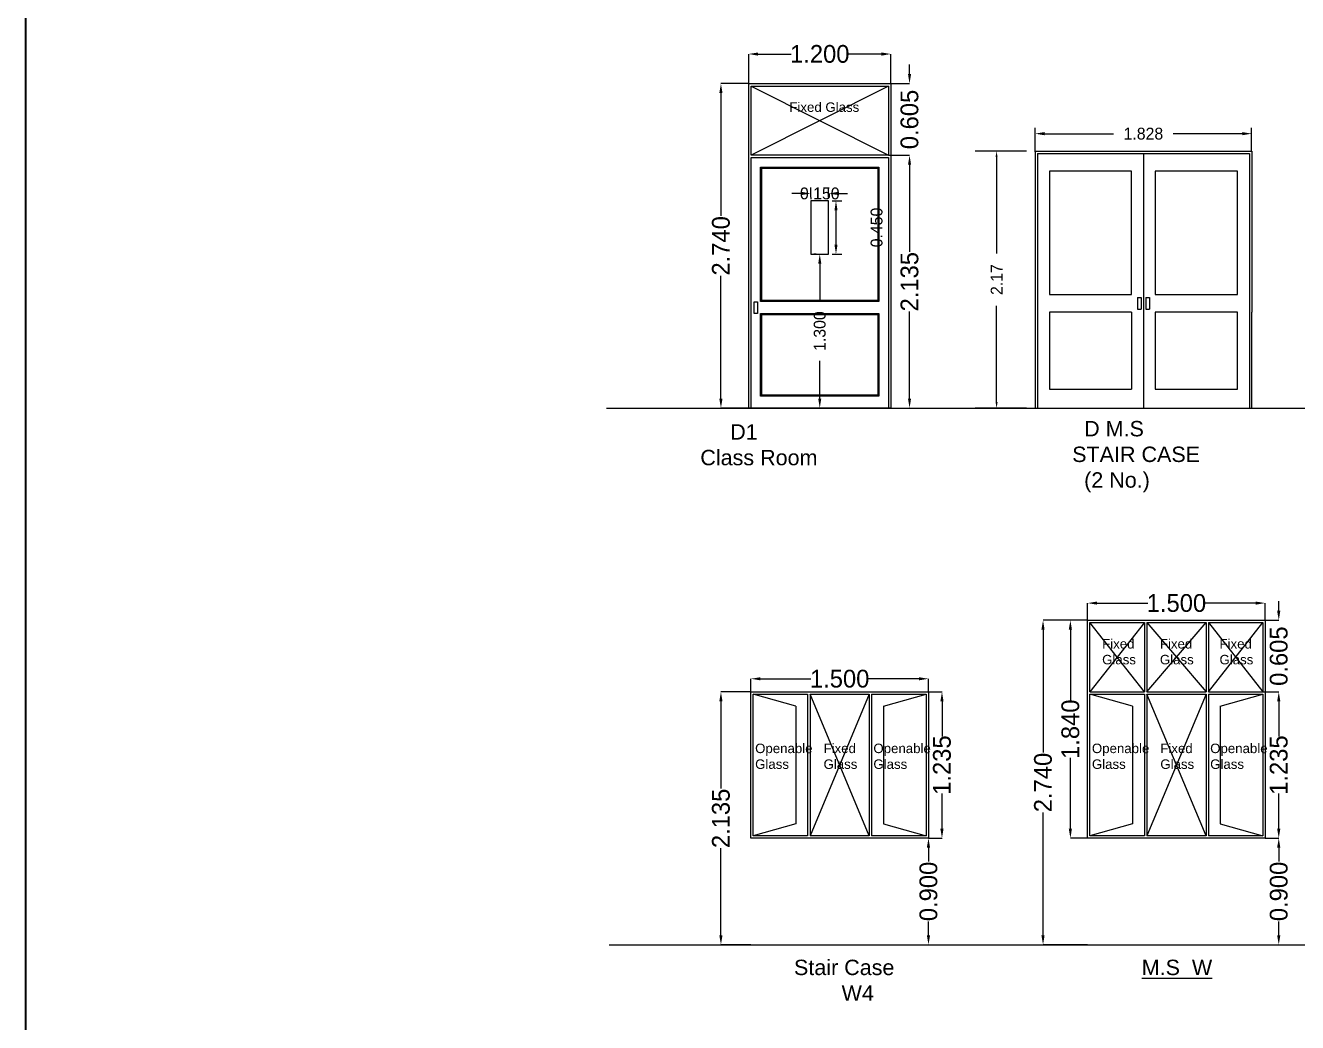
# Model space of a CAD drawing. Header units: millimetres. Extents: x 3614 to 12428, y -844 to 6844.
# Drawn here: x 5634.69 to 5645.43, y -787.68 to -779.26 of the extents above; entities that cross this region are included whole.
import ezdxf

# ---------------------------------------------------------------- set-up
doc = ezdxf.new("R2010")
doc.units = ezdxf.units.MM
doc.header["$LTSCALE"] = 40
doc.header["$MEASUREMENT"] = 0
doc.header["$PDMODE"] = 32
doc.header["$PDSIZE"] = 0.02
doc.linetypes.add('DASHED', pattern=[0.75, 0.5, -0.25])
doc.layers.get('Defpoints').update_dxf_attribs({"linetype": 'CONTINUOUS', "lineweight": 20})
for name, color, linetype, lineweight in [('Dim', 220, 'CONTINUOUS', 15), ('Door', 54, 'CONTINUOUS', 18), ('Dotted', 23, 'DASHED', 15), ('FLOOR FINISH', 10, 'CONTINUOUS', 15), ('TEXT', 7, 'CONTINUOUS', 20), ('Wall', 7, 'CONTINUOUS', 30), ('Window', 150, 'CONTINUOUS', 15)]:
    doc.layers.add(name, color=color, linetype=linetype, lineweight=lineweight)
doc.styles.add('DIM', font='arial.ttf')
doc.styles.add('L120', font='simplex.shx', dxfattribs={"height": 1})
doc.styles.add('Tabrej', font='GOTHIC.TTF')
doc.dimstyles.new('Tabrej', dxfattribs={"dimtxt": 0.5, "dimasz": 0.45, "dimexe": 0.18, "dimexo": 0.0625, "dimgap": 0.09, "dimtad": 0, "dimdec": 3, "dimzin": 0, "dimdsep": 46, "dimtxsty": 'Tabrej', "dimcen": 0, "dimclrd": 256, "dimclre": 256, "dimclrt": 7, "dimaunit": 1, "dimadec": 3, "dimazin": 0, "dimtfac": 1, "dimtdec": 3, "dimtofl": 0, "dimtmove": 0, "dimatfit": 3, "dimfxl": 0, "dimtolj": 1, "dimtzin": 0, "dimlwd": -1, "dimlwe": -1, "dimarcsym": 0})

# ---------------------------------------------------------------- blocks, each defined once
blk = doc.blocks.new('*D274')
at = {"layer": 'Defpoints', "color": 0, "ltscale": 0.05, "transparency": 16777216}
for p in [(5641.994, -779.501), (5640.794, -779.751), (5641.994, -779.751)]:
    blk.add_point(p, dxfattribs=at)
at = {"layer": 'Dim', "ltscale": 0.05, "transparency": 16777216}
for p, q in [((5640.794, -779.751), (5640.794, -779.501)), ((5640.874, -779.501), (5641.152, -779.501)), ((5641.914, -779.501), (5641.636, -779.501)), ((5641.994, -779.751), (5641.994, -779.501))]:
    blk.add_line(p, q, dxfattribs=at)
for points in [[(5640.874, -779.488), (5640.874, -779.515), (5640.794, -779.501)], [(5641.914, -779.488), (5641.914, -779.515), (5641.994, -779.501)]]:
    blk.add_solid(points, dxfattribs=at)
at = {"layer": 'Dim', "color": 7, "ltscale": 0.05, "transparency": 16777216, "insert": (5641.394, -779.501), "char_height": 0.15, "attachment_point": 5, "style": 'Tabrej'}
blk.add_mtext('\\A1;1.200', dxfattribs=at)
blk = doc.blocks.new('*D275')
at = {"layer": 'Defpoints', "color": 0, "ltscale": 0.05, "transparency": 16777216}
for p in [(5641.994, -779.751), (5641.974, -780.356), (5642.152, -780.356)]:
    blk.add_point(p, dxfattribs=at)
at = {"layer": 'Dim', "ltscale": 0.05, "transparency": 16777216}
for p, q in [((5642.152, -779.671), (5642.152, -779.591)), ((5641.994, -779.751), (5642.152, -779.751)), ((5641.974, -780.356), (5642.152, -780.356)), ((5642.152, -780.436), (5642.152, -780.516))]:
    blk.add_line(p, q, dxfattribs=at)
for points in [[(5642.139, -779.671), (5642.165, -779.671), (5642.152, -779.751)], [(5642.139, -780.436), (5642.165, -780.436), (5642.152, -780.356)]]:
    blk.add_solid(points, dxfattribs=at)
at = {"layer": 'Dim', "color": 7, "ltscale": 0.05, "transparency": 16777216, "insert": (5642.152, -780.054), "char_height": 0.15, "attachment_point": 5, "rotation": 90, "style": 'Tabrej'}
blk.add_mtext('\\A1;0.605', dxfattribs=at)
blk = doc.blocks.new('*D276')
at = {"layer": 'Defpoints', "color": 0, "ltscale": 0.05, "transparency": 16777216}
for p in [(5641.974, -780.356), (5642.152, -780.356), (5641.994, -782.491)]:
    blk.add_point(p, dxfattribs=at)
at = {"layer": 'Dim', "ltscale": 0.05, "transparency": 16777216}
for p, q in [((5641.974, -780.356), (5642.152, -780.356)), ((5642.152, -780.436), (5642.152, -781.171)), ((5642.152, -782.411), (5642.152, -781.676)), ((5641.994, -782.491), (5642.152, -782.491))]:
    blk.add_line(p, q, dxfattribs=at)
for points in [[(5642.139, -780.436), (5642.165, -780.436), (5642.152, -780.356)], [(5642.139, -782.411), (5642.165, -782.411), (5642.152, -782.491)]]:
    blk.add_solid(points, dxfattribs=at)
at = {"layer": 'Dim', "color": 7, "ltscale": 0.05, "transparency": 16777216, "insert": (5642.152, -781.424), "char_height": 0.15, "attachment_point": 5, "rotation": 90, "style": 'Tabrej'}
blk.add_mtext('\\A1;2.135', dxfattribs=at)
blk = doc.blocks.new('*D277')
at = {"layer": 'Defpoints', "color": 0, "ltscale": 0.05, "transparency": 16777216}
for p in [(5640.794, -779.751), (5640.56, -782.491), (5640.794, -782.491)]:
    blk.add_point(p, dxfattribs=at)
at = {"layer": 'Dim', "ltscale": 0.05, "transparency": 16777216}
for p, q in [((5640.794, -779.751), (5640.56, -779.751)), ((5640.56, -779.831), (5640.56, -780.867)), ((5640.56, -782.411), (5640.56, -781.375)), ((5640.794, -782.491), (5640.56, -782.491))]:
    blk.add_line(p, q, dxfattribs=at)
for points in [[(5640.546, -779.831), (5640.573, -779.831), (5640.56, -779.751)], [(5640.546, -782.411), (5640.573, -782.411), (5640.56, -782.491)]]:
    blk.add_solid(points, dxfattribs=at)
at = {"layer": 'Dim', "color": 7, "ltscale": 0.05, "transparency": 16777216, "insert": (5640.56, -781.121), "char_height": 0.15, "attachment_point": 5, "rotation": 90, "style": 'Tabrej'}
blk.add_mtext('\\A1;2.740', dxfattribs=at)
blk = doc.blocks.new('*D278')
at = {"layer": 'Defpoints', "color": 0, "ltscale": 0.05, "transparency": 16777216}
for p in [(5641.469, -780.679), (5641.319, -780.741), (5641.469, -780.741)]:
    blk.add_point(p, dxfattribs=at)
at = {"layer": 'Dim', "ltscale": 0.05, "transparency": 16777216}
for p, q in [((5641.239, -780.679), (5641.159, -780.679)), ((5641.319, -780.711), (5641.319, -780.629)), ((5641.469, -780.711), (5641.469, -780.629)), ((5641.549, -780.679), (5641.629, -780.679))]:
    blk.add_line(p, q, dxfattribs=at)
for points in [[(5641.239, -780.665), (5641.239, -780.692), (5641.319, -780.679)], [(5641.549, -780.665), (5641.549, -780.692), (5641.469, -780.679)]]:
    blk.add_solid(points, dxfattribs=at)
at = {"layer": 'Dim', "color": 7, "ltscale": 0.05, "transparency": 16777216, "insert": (5641.394, -780.679), "char_height": 0.1, "attachment_point": 5, "style": 'Tabrej'}
blk.add_mtext('\\A1;0.150', dxfattribs=at)
blk = doc.blocks.new('*D279')
at = {"layer": 'Defpoints', "color": 0, "ltscale": 0.05, "transparency": 16777216}
for p in [(5641.469, -780.741), (5641.469, -781.191), (5641.531, -781.191)]:
    blk.add_point(p, dxfattribs=at)
at = {"layer": 'Dim', "ltscale": 0.05, "transparency": 16777216}
for p, q in [((5641.499, -780.741), (5641.581, -780.741)), ((5641.531, -780.821), (5641.531, -781.111)), ((5641.499, -781.191), (5641.581, -781.191))]:
    blk.add_line(p, q, dxfattribs=at)
for points in [[(5641.518, -780.821), (5641.544, -780.821), (5641.531, -780.741)], [(5641.518, -781.111), (5641.544, -781.111), (5641.531, -781.191)]]:
    blk.add_solid(points, dxfattribs=at)
at = {"layer": 'Dim', "color": 7, "ltscale": 0.05, "transparency": 16777216, "insert": (5641.874, -780.966), "char_height": 0.1, "attachment_point": 5, "rotation": 90, "style": 'Tabrej'}
blk.add_mtext('\\A1;0.450', dxfattribs=at)
blk = doc.blocks.new('*D280')
at = {"layer": 'Defpoints', "color": 0, "ltscale": 0.05, "transparency": 16777216}
for p in [(5641.394, -781.191), (5641.394, -781.191), (5641.394, -782.491)]:
    blk.add_point(p, dxfattribs=at)
at = {"layer": 'Dim', "ltscale": 0.05, "transparency": 16777216}
for p, q in [((5641.364, -781.191), (5641.344, -781.191)), ((5641.394, -781.271), (5641.394, -781.59)), ((5641.394, -782.411), (5641.394, -782.093)), ((5641.364, -782.491), (5641.344, -782.491))]:
    blk.add_line(p, q, dxfattribs=at)
for points in [[(5641.381, -781.271), (5641.407, -781.271), (5641.394, -781.191)], [(5641.381, -782.411), (5641.407, -782.411), (5641.394, -782.491)]]:
    blk.add_solid(points, dxfattribs=at)
at = {"layer": 'Dim', "color": 7, "ltscale": 0.05, "transparency": 16777216, "insert": (5641.394, -781.841), "char_height": 0.1, "attachment_point": 5, "rotation": 90, "style": 'Tabrej'}
blk.add_mtext('\\A1;1.300', dxfattribs=at)
blk = doc.blocks.new('*D285')
at = {"layer": 'Defpoints', "color": 0, "ltscale": 0.05, "transparency": 16777216}
for p in [(5643.212, -780.174), (5643.212, -780.356), (5645.04, -780.356)]:
    blk.add_point(p, dxfattribs=at)
at = {"layer": 'Dim', "ltscale": 0.05, "transparency": 16777216}
for p, q in [((5643.212, -780.326), (5643.212, -780.124)), ((5643.292, -780.174), (5643.875, -780.174)), ((5644.96, -780.174), (5644.378, -780.174)), ((5645.04, -780.326), (5645.04, -780.124))]:
    blk.add_line(p, q, dxfattribs=at)
for points in [[(5643.292, -780.16), (5643.292, -780.187), (5643.212, -780.174)], [(5644.96, -780.16), (5644.96, -780.187), (5645.04, -780.174)]]:
    blk.add_solid(points, dxfattribs=at)
at = {"layer": 'Dim', "color": 7, "ltscale": 0.05, "transparency": 16777216, "insert": (5644.126, -780.174), "char_height": 0.1, "attachment_point": 5, "style": 'Tabrej'}
blk.add_mtext('\\A1;1.828', dxfattribs=at)
blk = doc.blocks.new('*D323')
at = {"layer": 'Defpoints', "color": 0, "ltscale": 0.05, "transparency": 16777216}
for p in [(5645.269, -786.123), (5645.155, -787.023), (5645.269, -787.023)]:
    blk.add_point(p, dxfattribs=at)
at = {"layer": 'Dim', "ltscale": 0.05, "transparency": 16777216}
for p, q in [((5645.269, -786.203), (5645.269, -786.319)), ((5645.269, -786.943), (5645.269, -786.827)), ((5645.155, -787.023), (5645.269, -787.023))]:
    blk.add_line(p, q, dxfattribs=at)
for points in [[(5645.255, -786.203), (5645.282, -786.203), (5645.269, -786.123)], [(5645.255, -786.943), (5645.282, -786.943), (5645.269, -787.023)]]:
    blk.add_solid(points, dxfattribs=at)
at = {"layer": 'Dim', "color": 7, "ltscale": 0.05, "transparency": 16777216, "insert": (5645.269, -786.573), "char_height": 0.15, "attachment_point": 5, "rotation": 90, "style": 'Tabrej'}
blk.add_mtext('\\A1;0.900', dxfattribs=at)
blk = doc.blocks.new('*D324')
at = {"layer": 'Defpoints', "color": 0, "ltscale": 0.05, "transparency": 16777216}
for p in [(5645.155, -784.283), (5645.135, -784.888), (5645.269, -784.888)]:
    blk.add_point(p, dxfattribs=at)
at = {"layer": 'Dim', "ltscale": 0.05, "transparency": 16777216}
for p, q in [((5645.269, -784.203), (5645.269, -784.123)), ((5645.155, -784.283), (5645.269, -784.283)), ((5645.135, -784.888), (5645.269, -784.888)), ((5645.269, -784.968), (5645.269, -785.048))]:
    blk.add_line(p, q, dxfattribs=at)
for points in [[(5645.255, -784.203), (5645.282, -784.203), (5645.269, -784.283)], [(5645.255, -784.968), (5645.282, -784.968), (5645.269, -784.888)]]:
    blk.add_solid(points, dxfattribs=at)
at = {"layer": 'Dim', "color": 7, "ltscale": 0.05, "transparency": 16777216, "insert": (5645.269, -784.586), "char_height": 0.15, "attachment_point": 5, "rotation": 90, "style": 'Tabrej'}
blk.add_mtext('\\A1;0.605', dxfattribs=at)
blk = doc.blocks.new('*D325')
at = {"layer": 'Defpoints', "color": 0, "ltscale": 0.05, "transparency": 16777216}
for p in [(5645.135, -784.888), (5645.269, -784.888), (5645.155, -786.123)]:
    blk.add_point(p, dxfattribs=at)
at = {"layer": 'Dim', "ltscale": 0.05, "transparency": 16777216}
for p, q in [((5645.135, -784.888), (5645.269, -784.888)), ((5645.269, -784.968), (5645.269, -785.265)), ((5645.269, -786.043), (5645.269, -785.747)), ((5645.155, -786.123), (5645.269, -786.123))]:
    blk.add_line(p, q, dxfattribs=at)
for points in [[(5645.255, -784.968), (5645.282, -784.968), (5645.269, -784.888)], [(5645.255, -786.043), (5645.282, -786.043), (5645.269, -786.123)]]:
    blk.add_solid(points, dxfattribs=at)
at = {"layer": 'Dim', "color": 7, "ltscale": 0.05, "transparency": 16777216, "insert": (5645.269, -785.506), "char_height": 0.15, "attachment_point": 5, "rotation": 90, "style": 'Tabrej'}
blk.add_mtext('\\A1;1.235', dxfattribs=at)
blk = doc.blocks.new('*D326')
at = {"layer": 'Defpoints', "color": 0, "ltscale": 0.05, "transparency": 16777216}
for p in [(5643.655, -784.138), (5643.655, -784.283), (5645.155, -784.283)]:
    blk.add_point(p, dxfattribs=at)
at = {"layer": 'Dim', "ltscale": 0.05, "transparency": 16777216}
for p, q in [((5643.655, -784.283), (5643.655, -784.138)), ((5643.735, -784.138), (5644.163, -784.138)), ((5645.075, -784.138), (5644.647, -784.138)), ((5645.155, -784.283), (5645.155, -784.138))]:
    blk.add_line(p, q, dxfattribs=at)
for points in [[(5643.735, -784.125), (5643.735, -784.151), (5643.655, -784.138)], [(5645.075, -784.125), (5645.075, -784.151), (5645.155, -784.138)]]:
    blk.add_solid(points, dxfattribs=at)
at = {"layer": 'Dim', "color": 7, "ltscale": 0.05, "transparency": 16777216, "insert": (5644.405, -784.138), "char_height": 0.15, "attachment_point": 5, "style": 'Tabrej'}
blk.add_mtext('\\A1;1.500', dxfattribs=at)
blk = doc.blocks.new('*D327')
at = {"layer": 'Defpoints', "color": 0, "ltscale": 0.05, "transparency": 16777216}
for p in [(5643.655, -784.283), (5643.51, -786.123), (5643.655, -786.123)]:
    blk.add_point(p, dxfattribs=at)
at = {"layer": 'Dim', "ltscale": 0.05, "transparency": 16777216}
for p, q in [((5643.655, -784.283), (5643.51, -784.283)), ((5643.51, -784.363), (5643.51, -784.961)), ((5643.51, -786.043), (5643.51, -785.445)), ((5643.655, -786.123), (5643.51, -786.123))]:
    blk.add_line(p, q, dxfattribs=at)
for points in [[(5643.496, -784.363), (5643.523, -784.363), (5643.51, -784.283)], [(5643.496, -786.043), (5643.523, -786.043), (5643.51, -786.123)]]:
    blk.add_solid(points, dxfattribs=at)
at = {"layer": 'Dim', "color": 7, "ltscale": 0.05, "transparency": 16777216, "insert": (5643.51, -785.203), "char_height": 0.15, "attachment_point": 5, "rotation": 90, "style": 'Tabrej'}
blk.add_mtext('\\A1;1.840', dxfattribs=at)
blk = doc.blocks.new('*D328')
at = {"layer": 'Defpoints', "color": 0, "ltscale": 0.05, "transparency": 16777216}
for p in [(5643.655, -784.283), (5643.279, -787.023), (5643.655, -787.023)]:
    blk.add_point(p, dxfattribs=at)
at = {"layer": 'Dim', "ltscale": 0.05, "transparency": 16777216}
for p, q in [((5643.655, -784.283), (5643.279, -784.283)), ((5643.279, -784.363), (5643.279, -785.399)), ((5643.279, -786.943), (5643.279, -785.907)), ((5643.655, -787.023), (5643.279, -787.023))]:
    blk.add_line(p, q, dxfattribs=at)
for points in [[(5643.265, -784.363), (5643.292, -784.363), (5643.279, -784.283)], [(5643.265, -786.943), (5643.292, -786.943), (5643.279, -787.023)]]:
    blk.add_solid(points, dxfattribs=at)
at = {"layer": 'Dim', "color": 7, "ltscale": 0.05, "transparency": 16777216, "insert": (5643.279, -785.653), "char_height": 0.15, "attachment_point": 5, "rotation": 90, "style": 'Tabrej'}
blk.add_mtext('\\A1;2.740', dxfattribs=at)
blk = doc.blocks.new('*D291')
at = {"layer": 'Defpoints', "color": 0, "ltscale": 0.05, "transparency": 16777216}
for p in [(5642.312, -786.123), (5642.312, -787.023), (5642.312, -787.023)]:
    blk.add_point(p, dxfattribs=at)
at = {"layer": 'Dim', "ltscale": 0.05, "transparency": 16777216}
for p, q in [((5642.312, -786.203), (5642.312, -786.319)), ((5642.312, -786.943), (5642.312, -786.827))]:
    blk.add_line(p, q, dxfattribs=at)
for points in [[(5642.298, -786.203), (5642.325, -786.203), (5642.312, -786.123)], [(5642.298, -786.943), (5642.325, -786.943), (5642.312, -787.023)]]:
    blk.add_solid(points, dxfattribs=at)
at = {"layer": 'Dim', "color": 7, "ltscale": 0.05, "transparency": 16777216, "insert": (5642.312, -786.573), "char_height": 0.15, "attachment_point": 5, "rotation": 90, "style": 'Tabrej'}
blk.add_mtext('\\A1;0.900', dxfattribs=at)
blk = doc.blocks.new('*D292')
at = {"layer": 'Defpoints', "color": 0, "ltscale": 0.05, "transparency": 16777216}
for p in [(5642.292, -784.888), (5642.426, -784.888), (5642.312, -786.123)]:
    blk.add_point(p, dxfattribs=at)
at = {"layer": 'Dim', "ltscale": 0.05, "transparency": 16777216}
for p, q in [((5642.292, -784.888), (5642.426, -784.888)), ((5642.426, -784.968), (5642.426, -785.265)), ((5642.426, -786.043), (5642.426, -785.747)), ((5642.312, -786.123), (5642.426, -786.123))]:
    blk.add_line(p, q, dxfattribs=at)
for points in [[(5642.412, -784.968), (5642.439, -784.968), (5642.426, -784.888)], [(5642.412, -786.043), (5642.439, -786.043), (5642.426, -786.123)]]:
    blk.add_solid(points, dxfattribs=at)
at = {"layer": 'Dim', "color": 7, "ltscale": 0.05, "transparency": 16777216, "insert": (5642.426, -785.506), "char_height": 0.15, "attachment_point": 5, "rotation": 90, "style": 'Tabrej'}
blk.add_mtext('\\A1;1.235', dxfattribs=at)
blk = doc.blocks.new('*D293')
at = {"layer": 'Defpoints', "color": 0, "ltscale": 0.05, "transparency": 16777216}
for p in [(5640.812, -784.888), (5640.56, -787.023), (5640.812, -787.023)]:
    blk.add_point(p, dxfattribs=at)
at = {"layer": 'Dim', "ltscale": 0.05, "transparency": 16777216}
for p, q in [((5640.812, -784.888), (5640.56, -784.888)), ((5640.56, -784.968), (5640.56, -785.703)), ((5640.56, -786.943), (5640.56, -786.208)), ((5640.812, -787.023), (5640.56, -787.023))]:
    blk.add_line(p, q, dxfattribs=at)
for points in [[(5640.546, -784.968), (5640.573, -784.968), (5640.56, -784.888)], [(5640.546, -786.943), (5640.573, -786.943), (5640.56, -787.023)]]:
    blk.add_solid(points, dxfattribs=at)
at = {"layer": 'Dim', "color": 7, "ltscale": 0.05, "transparency": 16777216, "insert": (5640.56, -785.956), "char_height": 0.15, "attachment_point": 5, "rotation": 90, "style": 'Tabrej'}
blk.add_mtext('\\A1;2.135', dxfattribs=at)
blk = doc.blocks.new('*D294')
at = {"layer": 'Defpoints', "color": 0, "ltscale": 0.05, "transparency": 16777216}
for p in [(5642.312, -784.777), (5640.812, -784.888), (5642.312, -784.888)]:
    blk.add_point(p, dxfattribs=at)
at = {"layer": 'Dim', "ltscale": 0.05, "transparency": 16777216}
for p, q in [((5640.812, -784.888), (5640.812, -784.777)), ((5640.892, -784.777), (5641.319, -784.777)), ((5642.232, -784.777), (5641.804, -784.777)), ((5642.312, -784.888), (5642.312, -784.777))]:
    blk.add_line(p, q, dxfattribs=at)
for points in [[(5640.892, -784.764), (5640.892, -784.79), (5640.812, -784.777)], [(5642.232, -784.764), (5642.232, -784.79), (5642.312, -784.777)]]:
    blk.add_solid(points, dxfattribs=at)
at = {"layer": 'Dim', "color": 7, "ltscale": 0.05, "transparency": 16777216, "insert": (5641.562, -784.777), "char_height": 0.15, "attachment_point": 5, "style": 'Tabrej'}
blk.add_mtext('\\A1;1.500', dxfattribs=at)
blk = doc.blocks.new('*D353')
at = {"layer": 'Defpoints', "color": 0, "ltscale": 0.05, "transparency": 16777216}
for p in [(5642.887, -780.321), (5643.203, -780.321), (5643.203, -782.491)]:
    blk.add_point(p, dxfattribs=at)
at = {"layer": 'Dim', "ltscale": 0.05, "transparency": 16777216}
for p, q in [((5643.14, -780.321), (5642.707, -780.321)), ((5642.887, -780.371), (5642.887, -781.185)), ((5642.887, -782.441), (5642.887, -781.627)), ((5643.14, -782.491), (5642.707, -782.491))]:
    blk.add_line(p, q, dxfattribs=at)
for points in [[(5642.878, -780.371), (5642.895, -780.371), (5642.887, -780.321)], [(5642.878, -782.441), (5642.895, -782.441), (5642.887, -782.491)]]:
    blk.add_solid(points, dxfattribs=at)
at = {"layer": 'Dim', "color": 7, "ltscale": 0.05, "transparency": 16777216, "insert": (5642.887, -781.406), "char_height": 0.1, "attachment_point": 5, "rotation": 90, "style": 'Tabrej'}
blk.add_mtext('\\A1;2.17', dxfattribs=at)

msp = doc.modelspace()

# ---------------------------------------------------------------- linework, layer by layer
at = {"layer": 'Door', "ltscale": 0.05}
for p, q in [((5643.2124, -780.3212), (5645.0404, -780.3212)), ((5643.2124, -780.3212), (5643.2124, -781.6814)), ((5643.2324, -780.3412), (5645.0204, -780.3412)), ((5643.2324, -780.3412), (5643.2324, -782.4912)), ((5644.1264, -780.3412), (5644.1264, -782.4912)), ((5645.0204, -780.3412), (5645.0204, -782.4912)), ((5645.0404, -780.3212), (5645.0404, -781.6814)), ((5644.2264, -780.4912), (5644.2264, -781.5314)), ((5644.0764, -781.5564), (5644.0764, -781.6564)), ((5644.1064, -781.5564), (5644.1064, -781.6564)), ((5644.1464, -781.5564), (5644.1464, -781.6564)), ((5644.1764, -781.5564), (5644.1764, -781.6564)), ((5644.0264, -781.6814), (5644.0264, -782.3314)), ((5644.2264, -781.6814), (5644.2264, -782.3314))]:
    msp.add_line(p, q, dxfattribs=at)
for points in [[(5640.794, -779.7512), (5641.994, -779.7512), (5641.994, -782.4912), (5640.794, -782.4912)], [(5640.894, -780.4562), (5641.894, -780.4562), (5641.894, -781.5912), (5640.894, -781.5912)], [(5640.904, -780.4662), (5641.884, -780.4662), (5641.884, -781.5812), (5640.904, -781.5812)], [(5641.319, -781.1912), (5641.469, -781.1912), (5641.469, -780.7412), (5641.319, -780.7412)], [(5640.8391, -781.5933), (5640.8691, -781.5933), (5640.8691, -781.6933), (5640.8391, -781.6933)], [(5640.894, -781.6912), (5641.894, -781.6912), (5641.894, -782.3912), (5640.894, -782.3912)], [(5640.904, -781.7012), (5641.884, -781.7012), (5641.884, -782.3812), (5640.904, -782.3812)]]:
    msp.add_lwpolyline(points, close=True, dxfattribs=at)
for points in [[(5641.974, -780.3562), (5640.814, -780.3562), (5640.814, -779.7712), (5641.974, -779.7712), (5641.974, -780.3562)], [(5640.814, -782.4912), (5640.814, -780.3762), (5641.974, -780.3762), (5641.974, -782.4912)], [(5644.0264, -780.4912), (5643.3324, -780.4912), (5643.3324, -781.5314), (5644.0264, -781.5314), (5644.0264, -780.4912)], [(5644.2264, -781.5314), (5644.9204, -781.5314), (5644.9204, -780.4912), (5644.2264, -780.4912)], [(5644.0764, -781.5564), (5644.1064, -781.5564)], [(5644.1464, -781.5564), (5644.1764, -781.5564)], [(5643.2124, -781.6814), (5643.2124, -782.4912), (5645.0404, -782.4912), (5645.0404, -781.6814)], [(5644.0264, -781.6814), (5643.3324, -781.6814), (5643.3324, -782.3314), (5644.0264, -782.3314)], [(5644.0764, -781.6564), (5644.1064, -781.6564)], [(5644.1464, -781.6564), (5644.1764, -781.6564)], [(5644.2264, -782.3314), (5644.9204, -782.3314), (5644.9204, -781.6814), (5644.2264, -781.6814)]]:
    msp.add_lwpolyline(points, dxfattribs=at)
at = {"layer": 'Dotted', "ltscale": 0.15}
for p, q in [((5641.974, -779.7712), (5640.814, -780.3562)), ((5640.814, -779.7712), (5641.974, -780.3562)), ((5644.1347, -784.3032), (5643.6747, -784.8882)), ((5644.1347, -784.8882), (5643.6747, -784.3032)), ((5644.1547, -784.8882), (5644.6547, -784.3032)), ((5644.1547, -784.3032), (5644.6547, -784.8882)), ((5644.6747, -784.8882), (5645.1347, -784.3032)), ((5644.6747, -784.3032), (5645.1347, -784.8882)), ((5641.1917, -785.0082), (5640.8317, -784.9082)), ((5641.1917, -785.0082), (5641.1917, -786.0032)), ((5641.8117, -784.9082), (5641.3117, -786.1032)), ((5641.8117, -786.1032), (5641.3117, -784.9082)), ((5641.9317, -785.0082), (5642.2917, -784.9082)), ((5641.9317, -785.0082), (5641.9317, -786.0032)), ((5644.0347, -785.0082), (5643.6747, -784.9082)), ((5644.0347, -785.0082), (5644.0347, -786.0032)), ((5644.6547, -784.9082), (5644.1547, -786.1032)), ((5644.6547, -786.1032), (5644.1547, -784.9082)), ((5644.7747, -785.0082), (5645.1347, -784.9082)), ((5644.7747, -785.0082), (5644.7747, -786.0032)), ((5641.1917, -786.0032), (5640.8317, -786.1032)), ((5641.9317, -786.0032), (5642.2917, -786.1032)), ((5644.0347, -786.0032), (5643.6747, -786.1032)), ((5644.7747, -786.0032), (5645.1347, -786.1032))]:
    msp.add_line(p, q, dxfattribs=at)
at = {"layer": 'FLOOR FINISH', "ltscale": 0.05}
for p, q in [((5639.5942, -782.4912), (5659.6243, -782.4912)), ((5639.6172, -787.0232), (5662.1205, -787.0232))]:
    msp.add_line(p, q, dxfattribs=at)
at = {"layer": 'Wall', "ltscale": 0.05}
msp.add_lwpolyline([(5665.3618, -763.17), (5634.6886, -763.17), (5634.6886, -804.084), (5665.3618, -804.084)], close=True, dxfattribs=at)
at = {"layer": 'Window', "ltscale": 0.05}
for p, q in [((5644.1347, -784.3032), (5644.1347, -784.8882)), ((5644.1547, -784.3032), (5644.1547, -784.8882)), ((5644.6547, -784.3032), (5644.6547, -784.8882)), ((5644.6747, -784.3032), (5644.6747, -784.8882)), ((5643.6747, -784.8882), (5644.1347, -784.8882)), ((5644.1547, -784.8882), (5644.6547, -784.8882)), ((5644.6747, -784.8882), (5645.1347, -784.8882)), ((5640.8317, -784.9082), (5641.2917, -784.9082)), ((5641.2917, -784.9082), (5641.2917, -786.1032)), ((5641.3117, -784.9082), (5641.3117, -786.1032)), ((5641.3117, -784.9082), (5641.8117, -784.9082)), ((5641.8117, -784.9082), (5641.8117, -786.1032)), ((5641.8317, -784.9082), (5641.8317, -786.1032)), ((5641.8317, -784.9082), (5642.2917, -784.9082)), ((5643.6747, -784.9082), (5644.1347, -784.9082)), ((5644.1347, -784.9082), (5644.1347, -786.1032)), ((5644.1547, -784.9082), (5644.1547, -786.1032)), ((5644.1547, -784.9082), (5644.6547, -784.9082)), ((5644.6547, -784.9082), (5644.6547, -786.1032)), ((5644.6747, -784.9082), (5644.6747, -786.1032)), ((5644.6747, -784.9082), (5645.1347, -784.9082))]:
    msp.add_line(p, q, dxfattribs=at)
msp.add_lwpolyline([(5643.6547, -784.2832), (5645.1547, -784.2832), (5645.1547, -786.1232), (5643.6547, -786.1232)], close=True, dxfattribs=at)
for points in [[(5643.6747, -784.8882), (5643.6747, -784.3032), (5644.1347, -784.3032)], [(5644.1547, -784.3032), (5644.6547, -784.3032)], [(5644.6747, -784.3032), (5645.1347, -784.3032), (5645.1347, -784.8882)], [(5641.2917, -784.8882), (5642.3117, -784.8882), (5642.3117, -786.1232), (5640.8117, -786.1232), (5640.8117, -784.8882), (5641.2917, -784.8882)], [(5641.2917, -786.1032), (5640.8317, -786.1032), (5640.8317, -784.9082)], [(5642.2917, -784.9082), (5642.2917, -786.1032), (5641.8317, -786.1032)], [(5644.1347, -786.1032), (5643.6747, -786.1032), (5643.6747, -784.9082)], [(5645.1347, -784.9082), (5645.1347, -786.1032), (5644.6747, -786.1032)], [(5641.8117, -786.1032), (5641.3117, -786.1032)], [(5644.6547, -786.1032), (5644.1547, -786.1032)]]:
    msp.add_lwpolyline(points, dxfattribs=at)

# ---------------------------------------------------------------- texts
at = {"layer": 'TEXT', "ltscale": 0.05, "char_height": 0.08, "attachment_point": 1, "style": 'L120'}
for s, insert, width in [('{\\fArial|b0|i0|c0|p34;Fixed Glass}', (5641.1374, -779.9097), 0.599326), ('{\\fArial|b0|i0|c0|p34;Fixed \\PGlass}', (5643.7778, -784.4418), 0.304154), ('{\\fArial|b0|i0|c0|p34;Fixed \\PGlass}', (5644.2652, -784.4418), 0.304154), ('{\\fArial|b0|i0|c0|p34;Fixed \\PGlass}', (5644.7686, -784.4418), 0.304154), ('{\\fArial|b0|i0|c0|p34;Openable \\PGlass}', (5640.8485, -785.3248), 0.449601), ('{\\fArial|b0|i0|c0|p34;Fixed \\PGlass}', (5641.426, -785.3248), 0.304154), ('{\\fArial|b0|i0|c0|p34;Openable \\PGlass}', (5641.8469, -785.3248), 0.449601), ('{\\fArial|b0|i0|c0|p34;Openable \\PGlass}', (5643.6915, -785.3248), 0.449601), ('{\\fArial|b0|i0|c0|p34;Fixed \\PGlass}', (5644.2691, -785.3248), 0.304154), ('{\\fArial|b0|i0|c0|p34;Openable \\PGlass}', (5644.6899, -785.3248), 0.449601)]:
    msp.add_mtext(s, dxfattribs=dict(at, insert=insert, width=width))
at = {"layer": 'TEXT', "ltscale": 0.05, "char_height": 0.13, "attachment_point": 1, "rotation": 0, "style": 'DIM'}
for s, insert, width in [('           D1\\P      Class Room', (5640.083, -782.6272), 2.494817), ('   D M.S  \\P STAIR CASE    \\P   (2 No.)', (5643.4744, -782.5998), 2.390044), ('Stair Case\\P\\pi0.40202;W4', (5641.1765, -787.1495), 1.065459), ('{\\fTimes New Roman|b0|i0|c0|p18;   \\fArial|b0|i0|c0|p34;\\LM.S  W}  \\P    ', (5643.9646, -787.1495), 0.935895)]:
    msp.add_mtext(s, dxfattribs=dict(at, insert=insert, width=width))

# ---------------------------------------------------------------- dimensions: what is measured, and where the dimension line sits
at = {"layer": 'Dim', "ltscale": 0.05}
for base, p1, p2, override, picture, middle in [((5641.994, -779.5014), (5640.794, -779.7512), (5641.994, -779.7512), {"dimtxt": 0.15, "dimasz": 0.08, "dimexe": 0, "dimexo": 0, "dimgap": 0, "dimpost": '\\X', "dimsah": 1, "dimdle": 0.2, "dimtmove": 2}, '*D274', (5641.394, -779.5014)), ((5643.2124, -780.1737), (5645.0404, -780.3562), (5643.2124, -780.3562), {"dimtxt": 0.1, "dimasz": 0.08, "dimexe": 0.05, "dimexo": 0.03, "dimpost": '\\X', "dimsah": 1, "dimdle": 0.2, "dimtmove": 2}, '*D285', (5644.1264, -780.1737)), ((5643.6547, -784.1379), (5645.1547, -784.2832), (5643.6547, -784.2832), {"dimtxt": 0.15, "dimasz": 0.08, "dimexe": 0, "dimexo": 0, "dimgap": 0, "dimpost": '\\X', "dimsah": 1, "dimdle": 0.2, "dimtmove": 2}, '*D326', (5644.4047, -784.1379)), ((5642.3117, -784.7772), (5640.8117, -784.8882), (5642.3117, -784.8882), {"dimtxt": 0.15, "dimasz": 0.08, "dimexe": 0, "dimexo": 0, "dimgap": 0, "dimpost": '\\X', "dimsah": 1, "dimdle": 0.2, "dimtmove": 2}, '*D294', (5641.5617, -784.7772))]:
    dim = msp.add_linear_dim(base=base, p1=p1, p2=p2, dimstyle='Tabrej', override=override, dxfattribs=at)
    dim.commit()
    dim.dimension.update_dxf_attribs({"geometry": picture, "text_midpoint": middle})
for base, p1, p2, override, picture, middle in [((5642.1521, -780.3562), (5641.994, -779.7512), (5641.974, -780.3562), {"dimtxt": 0.15, "dimasz": 0.08, "dimexe": 0, "dimexo": 0, "dimgap": 0, "dimpost": '\\X', "dimsah": 1, "dimdle": 0.2, "dimtmove": 2}, '*D275', (5642.1521, -780.0537)), ((5640.5598, -782.4912), (5640.794, -779.7512), (5640.794, -782.4912), {"dimtxt": 0.15, "dimasz": 0.08, "dimexe": 0, "dimexo": 0, "dimgap": 0, "dimpost": '\\X', "dimsah": 1, "dimdle": 0.2, "dimtmove": 2}, '*D277', (5640.5598, -781.1212)), ((5642.1521, -780.3562), (5641.994, -782.4912), (5641.974, -780.3562), {"dimtxt": 0.15, "dimasz": 0.08, "dimexe": 0, "dimexo": 0, "dimgap": 0, "dimpost": '\\X', "dimsah": 1, "dimdle": 0.2, "dimtmove": 2}, '*D276', (5642.1521, -781.4237)), ((5642.8866, -780.3212), (5643.2027, -782.4912), (5643.2027, -780.3212), {"dimtxt": 0.1, "dimasz": 0.05, "dimdec": 2, "dimpost": '\\X', "dimtdec": 2, "dimfxl": 0.18, "dimarcsym": 1}, '*D353', (5642.8866, -781.4062)), ((5641.5311, -781.1912), (5641.469, -780.7412), (5641.469, -781.1912), {"dimtxt": 0.1, "dimasz": 0.08, "dimexe": 0.05, "dimexo": 0.03, "dimpost": '\\X', "dimsah": 1, "dimdle": 0.2, "dimtmove": 2}, '*D279', (5641.8737, -780.9662)), ((5641.394, -781.1912), (5641.394, -782.4912), (5641.394, -781.1912), {"dimtxt": 0.1, "dimasz": 0.08, "dimexe": 0.05, "dimexo": 0.03, "dimpost": '\\X', "dimsah": 1, "dimdle": 0.2, "dimtmove": 2}, '*D280', (5641.394, -781.8412)), ((5645.2686, -784.8882), (5645.1547, -784.2832), (5645.1347, -784.8882), {"dimtxt": 0.15, "dimasz": 0.08, "dimexe": 0, "dimexo": 0, "dimgap": 0, "dimpost": '\\X', "dimsah": 1, "dimdle": 0.2, "dimtmove": 2}, '*D324', (5645.2686, -784.5857)), ((5643.2787, -787.0232), (5643.6547, -784.2832), (5643.6547, -787.0232), {"dimtxt": 0.15, "dimasz": 0.08, "dimexe": 0, "dimexo": 0, "dimgap": 0, "dimpost": '\\X', "dimsah": 1, "dimdle": 0.2, "dimtmove": 2}, '*D328', (5643.2787, -785.6532)), ((5643.5097, -786.1232), (5643.6547, -784.2832), (5643.6547, -786.1232), {"dimtxt": 0.15, "dimasz": 0.08, "dimexe": 0, "dimexo": 0, "dimgap": 0, "dimpost": '\\X', "dimsah": 1, "dimdle": 0.2, "dimtmove": 2}, '*D327', (5643.5097, -785.2032)), ((5640.5598, -787.0232), (5640.8117, -784.8882), (5640.8117, -787.0232), {"dimtxt": 0.15, "dimasz": 0.08, "dimexe": 0, "dimexo": 0, "dimgap": 0, "dimpost": '\\X', "dimsah": 1, "dimdle": 0.2, "dimtmove": 2}, '*D293', (5640.5598, -785.9557)), ((5642.4256, -784.8882), (5642.3117, -786.1232), (5642.2917, -784.8882), {"dimtxt": 0.15, "dimasz": 0.08, "dimexe": 0, "dimexo": 0, "dimgap": 0, "dimpost": '\\X', "dimsah": 1, "dimdle": 0.2, "dimtmove": 2}, '*D292', (5642.4256, -785.5057)), ((5645.2686, -784.8882), (5645.1547, -786.1232), (5645.1347, -784.8882), {"dimtxt": 0.15, "dimasz": 0.08, "dimexe": 0, "dimexo": 0, "dimgap": 0, "dimpost": '\\X', "dimsah": 1, "dimdle": 0.2, "dimtmove": 2}, '*D325', (5645.2686, -785.5057)), ((5642.3117, -787.0232), (5642.3117, -786.1232), (5642.3117, -787.0232), {"dimtxt": 0.15, "dimasz": 0.08, "dimexe": 0, "dimexo": 0, "dimgap": 0, "dimpost": '\\X', "dimsah": 1, "dimdle": 0.2, "dimtmove": 2}, '*D291', (5642.3117, -786.5732)), ((5645.2686, -787.0232), (5645.2686, -786.1232), (5645.1547, -787.0232), {"dimtxt": 0.15, "dimasz": 0.08, "dimexe": 0, "dimexo": 0, "dimgap": 0, "dimpost": '\\X', "dimsah": 1, "dimdle": 0.2, "dimtmove": 2}, '*D323', (5645.2686, -786.5732))]:
    dim = msp.add_linear_dim(base=base, p1=p1, p2=p2, angle=90, dimstyle='Tabrej', override=override, dxfattribs=at)
    dim.commit()
    dim.dimension.update_dxf_attribs({"geometry": picture, "text_midpoint": middle})
dim = msp.add_linear_dim(base=(5641.469, -780.6785), p1=(5641.319, -780.7412), p2=(5641.469, -780.7412), dimstyle='Tabrej', override={"dimtxt": 0.1, "dimasz": 0.08, "dimexe": 0.05, "dimexo": 0.03, "dimpost": '\\X', "dimsah": 1, "dimdle": 0.2, "dimtmove": 2}, dxfattribs=at)
dim.commit()
dim.dimension.update_dxf_attribs({"geometry": '*D278', "text_midpoint": (5641.394, -780.6785), "dimtype": 160})

doc.saveas('drawing.dxf')
